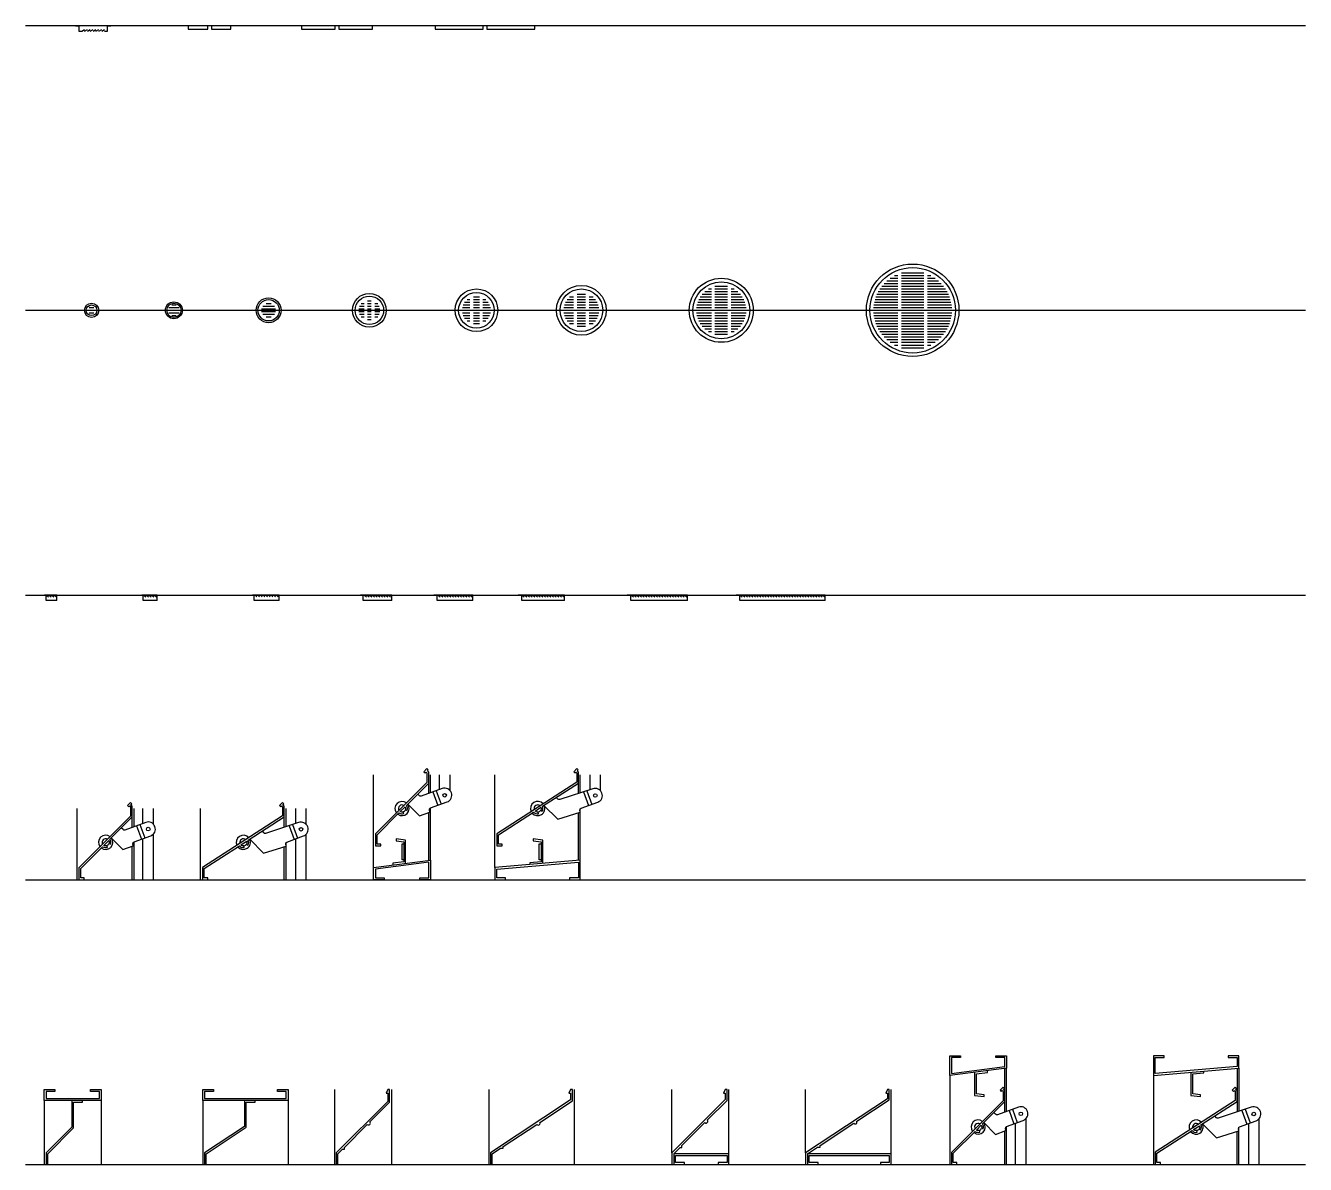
# Model space of a CAD drawing. Header units: inches. Extents: x 4.9 to 94.8, y 6.1 to 86.1.
import ezdxf

# ---------------------------------------------------------------- set-up
doc = ezdxf.new("R2010")
doc.units = ezdxf.units.IN
doc.header["$MEASUREMENT"] = 0
doc.linetypes.add('HIDDEN', pattern=[0.375, 0.25, -0.125])
doc.layers.add('MED', color=32, linetype='Continuous')
doc.layers.add('THIN', color=151, linetype='Continuous')

# ---------------------------------------------------------------- blocks, each defined once
blk = doc.blocks.new('AecDtl_A211GAH1')
at = {"layer": 'MED'}
blk.add_lwpolyline([(0.125, 4.625), (3.875, 4.625), (3.875, 5.125), (3.25, 5.125), (3.25, 5.25), (4, 5.25), (4, 4.5), (0, 4.5), (0, 5.25), (0.75, 5.25), (0.75, 5.125), (0.125, 5.125)], close=True, dxfattribs=at)
blk.add_lwpolyline([(1.938, 4.5), (1.938, 2.614), (0.125, 0.802), (0.125, 0), (0.25, 0), (0.25, 0.75), (2.062, 2.562), (2.062, 4.375), (2.688, 4.375), (2.688, 4.5)], dxfattribs=at)
at = {"layer": 'THIN'}
for p, q in [((0, 4.5), (0, 0)), ((4, 4.5), (4, 0))]:
    blk.add_line(p, q, dxfattribs=at)
blk = doc.blocks.new('AecDtl_A211GAH2')
at = {"layer": 'MED'}
blk.add_lwpolyline([(0.125, 4.625), (5.875, 4.625), (5.875, 5.125), (5.25, 5.125), (5.25, 5.25), (6, 5.25), (6, 4.5), (0, 4.5), (0, 5.25), (0.75, 5.25), (0.75, 5.125), (0.125, 5.125)], close=True, dxfattribs=at)
blk.add_lwpolyline([(2.938, 4.5), (2.938, 2.672), (0.125, 0.817), (0.125, 0), (0.25, 0), (0.25, 0.75), (3.063, 2.605), (3.063, 4.375), (3.688, 4.375), (3.688, 4.5)], dxfattribs=at)
at = {"layer": 'THIN'}
for p, q in [((0, 4.5), (0, 0)), ((6, 4.5), (6, 0))]:
    blk.add_line(p, q, dxfattribs=at)
blk = doc.blocks.new('AecDtl_A211GAR1')
at = {"layer": 'MED'}
blk.add_lwpolyline([(0.125, 0), (0.25, 0), (0.25, 0.75), (0.572, 1.072), (0.697, 1.072), (0.697, 1.197), (2.31, 2.81, 1), (2.487, 2.987), (3.875, 4.375), (3.875, 5.25), (3.75, 5.25), (3.625, 5), (3.75, 5), (3.75, 4.427), (0.125, 0.802)], format="xyb", close=True, dxfattribs=at)
at = {"layer": 'THIN'}
for p, q in [((0, 5.25), (0, 0)), ((4, 5.25), (4, 0))]:
    blk.add_line(p, q, dxfattribs=at)
blk = doc.blocks.new('AecDtl_A211GAR2')
at = {"layer": 'MED'}
blk.add_lwpolyline([(5.75, 5.25), (5.625, 5), (5.75, 5), (5.75, 4.527), (0.125, 0.817), (0.125, 0), (0.25, 0), (0.25, 0.75), (0.828, 1.131), (1.017, 1.131), (1.017, 1.256), (3.377, 2.812, 1), (3.585, 2.95), (5.875, 4.46), (5.875, 5.25)], format="xyb", close=True, dxfattribs=at)
at = {"layer": 'THIN'}
for p, q in [((0, 5.25), (0, 0)), ((6, 5.25), (6, 0))]:
    blk.add_line(p, q, dxfattribs=at)
blk = doc.blocks.new('AecDtl_A211GAS1')
at = {"layer": 'MED'}
blk.add_lwpolyline([(0.125, 0.75), (0.572, 1.197), (0.697, 1.197), (0.697, 1.322), (2.31, 2.935, 1), (2.487, 3.112), (3.875, 4.5), (3.875, 5.25), (3.75, 5.25), (3.625, 5), (3.75, 5), (3.75, 4.552), (0, 0.802), (0, 0), (0.125, 0)], format="xyb", dxfattribs=at)
blk.add_lwpolyline([(0.25, 0.625), (3.875, 0.625), (3.875, 0.125), (3.25, 0.125), (3.25, 0), (4, 0), (4, 0.75), (0.125, 0.75), (0.125, 0), (0.875, 0), (0.875, 0.125), (0.25, 0.125)], close=True, dxfattribs=at)
at = {"layer": 'THIN'}
for p, q in [((0, 0.802), (0, 5.25)), ((4, 0.75), (4, 5.25))]:
    blk.add_line(p, q, dxfattribs=at)
blk = doc.blocks.new('AecDtl_A211GAS2')
at = {"layer": 'MED'}
blk.add_lwpolyline([(0.125, 0.75), (0.828, 1.214), (1.017, 1.214), (1.017, 1.339), (3.377, 2.895, 1), (3.585, 3.032), (5.875, 4.543), (5.875, 5.25), (5.75, 5.25), (5.625, 5), (5.75, 5), (5.75, 4.61), (0, 0.817), (0, 0), (0.125, 0)], format="xyb", dxfattribs=at)
blk.add_lwpolyline([(0.25, 0.625), (5.875, 0.625), (5.875, 0.125), (5.25, 0.125), (5.25, 0), (6, 0), (6, 0.75), (0.125, 0.75), (0.125, 0), (0.875, 0), (0.875, 0.125), (0.25, 0.125)], close=True, dxfattribs=at)
at = {"layer": 'THIN'}
for p, q in [((0, 0.817), (0, 5.25)), ((6, 0.75), (6, 5.25))]:
    blk.add_line(p, q, dxfattribs=at)
blk = doc.blocks.new('AecDtl_A211GBH1')
at = {"layer": 'MED'}
blk.add_lwpolyline([(0, 6.249), (0, 7.625), (0.75, 7.625), (0.75, 7.5), (0.125, 7.5), (0.125, 6.391), (3.875, 6.875), (3.875, 7.5), (3.25, 7.5), (3.25, 7.625), (4, 7.625), (4, 6.765)], close=True, dxfattribs=at)
blk.add_lwpolyline([(1.75, 6.475), (1.75, 4.848), (2.419, 4.761), (2.419, 4.887), (1.875, 4.958), (1.875, 6.365), (2.653, 6.465), (2.653, 6.591)], dxfattribs=at)
blk.add_lwpolyline([(3.776, 5.276), (3.838, 5.338), (3.75, 5.427), (3.537, 5.213), (3.625, 5.125), (3.687, 5.187), (3.75, 5.125), (3.75, 4.463), (0.125, 0.838), (0.125, 0), (0.5, 0), (0.5, 0.125), (0.25, 0.125), (0.25, 0.787), (1.783, 2.319, 0.246577), (2.128, 2.273), (2.085, 2.39, -0.224088), (1.873, 2.41), (2.215, 2.752, -0.224088), (2.235, 2.539), (2.352, 2.497, 0.246577), (2.306, 2.842), (3.875, 4.412), (3.875, 5.177)], format="xyb", close=True, dxfattribs=at)
at = {"layer": 'THIN'}
for p, q in [((3.875, 3.68), (3.875, 6.749)), ((4, 3.726), (4, 6.765)), ((0, 6.249), (0, 0)), ((4.171, 3.788), (4.513, 2.848)), ((4.406, 3.874), (4.748, 2.934)), ((4.619, 0), (4.619, 2.887)), ((5.369, 0), (5.369, 3.225)), ((3.875, 0), (3.875, 2.35)), ((4, 0), (4, 2.662))]:
    blk.add_line(p, q, dxfattribs=at)
blk.add_lwpolyline([(1.693, 2.23, 0.881917), (2.395, 2.932), (3.216, 2.11), (3.942, 2.375), (3.919, 2.526, -0.357049), (4, 2.662), (5.165, 3.086, 1), (4.823, 4.026), (3.353, 3.49, -0.291473), (3.222, 3.52), (3.102, 3.639)], format="xyb", dxfattribs=at)
blk.add_circle((4.994, 3.556), 0.125, dxfattribs=at)
for radius, start, end in [(0.5, 52.18076, 217.81924), (0.25, 59.47751, 210.52249), (0.25, 290, 340)]:
    blk.add_arc((2, 2.625), radius, start, end, dxfattribs=at)
blk = doc.blocks.new('AecDtl_A211GBH2')
at = {"layer": 'MED'}
blk.add_line((6, 0), (6, 2.605), dxfattribs=at)
blk.add_lwpolyline([(0, 6.255), (6, 6.76), (6, 7.625), (5.25, 7.625), (5.25, 7.5), (5.875, 7.5), (5.875, 6.875), (0.125, 6.391), (0.125, 7.5), (0.75, 7.5), (0.75, 7.625), (0, 7.625)], close=True, dxfattribs=at)
blk.add_lwpolyline([(2.637, 6.477), (2.637, 4.85), (3.306, 4.764), (3.306, 4.89), (2.762, 4.96), (2.762, 6.362), (3.551, 6.429), (3.551, 6.554)], dxfattribs=at)
blk.add_lwpolyline([(5.625, 5.125), (5.687, 5.187), (5.75, 5.125), (5.75, 4.48), (0.125, 0.855), (0.125, 0), (0.5, 0), (0.5, 0.125), (0.25, 0.125), (0.25, 0.787), (2.718, 2.377, 0.259614), (3.062, 2.255), (3.041, 2.378, -0.239567), (2.825, 2.446), (3.235, 2.71, -0.223539), (3.216, 2.498), (3.323, 2.435, 0.24344), (3.342, 2.779), (5.875, 4.412), (5.875, 5.177), (5.776, 5.276), (5.838, 5.338), (5.75, 5.427), (5.537, 5.213)], format="xyb", close=True, dxfattribs=at)
at = {"layer": 'THIN'}
for p, q in [((5.875, 6.75), (5.875, 3.682)), ((6, 6.76), (6, 3.723)), ((0, 6.255), (0, 0)), ((6.218, 3.794), (6.568, 2.832)), ((6.456, 3.871), (6.803, 2.918)), ((6.675, 2.871), (6.675, 0)), ((7.425, 0), (7.425, 3.209)), ((5.875, 0), (5.875, 2.321))]:
    blk.add_line(p, q, dxfattribs=at)
blk.add_lwpolyline([(3.448, 2.847), (4.422, 1.873), (5.997, 2.358), (5.975, 2.509, -0.357049), (6.056, 2.646), (7.221, 3.07, 1), (6.879, 4.009), (4.559, 3.253, -0.291473), (4.428, 3.282), (4.308, 3.402)], format="xyb", dxfattribs=at)
blk.add_circle((7.05, 3.539), 0.125, dxfattribs=at)
for radius, start, end in [(0.5, 40.77594, 204.82312), (0.5, 219.18602, 26.41304), (0.25, 48.91241, 196.68665), (0.25, 279.54264, 329.54264)]:
    blk.add_arc((3, 2.625), radius, start, end, dxfattribs=at)
blk = doc.blocks.new('AecDtl_A211GBR1')
at = {"layer": 'MED'}
blk.add_line((3.875, 3.68), (3.875, 5), dxfattribs=at)
blk.add_lwpolyline([(3.776, 5.276), (3.838, 5.338), (3.75, 5.427), (3.537, 5.213), (3.625, 5.125), (3.688, 5.187), (3.75, 5.125), (3.75, 4.463), (0.125, 0.838), (0.125, 0), (0.5, 0), (0.5, 0.125), (0.25, 0.125), (0.25, 0.787), (1.783, 2.319, 0.246577), (2.128, 2.273), (2.086, 2.39, -0.224088), (1.873, 2.41), (2.215, 2.752, -0.224088), (2.235, 2.539), (2.352, 2.497, 0.246577), (2.306, 2.842), (3.875, 4.412), (3.875, 5.177)], format="xyb", close=True, dxfattribs=at)
at = {"layer": 'THIN'}
for p, q in [((0, 0), (0, 5)), ((4, 3.726), (4, 5)), ((4.619, 3.951), (4.619, 5)), ((5.369, 3.886), (5.369, 5)), ((4.171, 3.788), (4.513, 2.848)), ((4.406, 3.874), (4.748, 2.934)), ((4.619, 0), (4.619, 2.887)), ((5.369, 0), (5.369, 3.225)), ((3.875, 0), (3.875, 2.35)), ((4, 0), (4, 2.662))]:
    blk.add_line(p, q, dxfattribs=at)
blk.add_lwpolyline([(1.693, 2.23, 0.881917), (2.395, 2.932), (3.216, 2.11), (3.942, 2.375), (3.919, 2.526, -0.357049), (4, 2.662), (5.165, 3.086, 1), (4.823, 4.026), (3.353, 3.49, -0.291473), (3.222, 3.52), (3.102, 3.639)], format="xyb", dxfattribs=at)
blk.add_circle((4.994, 3.556), 0.125, dxfattribs=at)
for radius, start, end in [(0.5, 52.18076, 217.81924), (0.25, 59.47751, 210.52249), (0.25, 290, 340)]:
    blk.add_arc((2, 2.625), radius, start, end, dxfattribs=at)
blk = doc.blocks.new('AecDtl_A211GBR2')
at = {"layer": 'MED'}
blk.add_lwpolyline([(5.625, 5.125), (5.688, 5.187), (5.75, 5.125), (5.75, 4.48), (0.125, 0.855), (0.125, 0), (0.5, 0), (0.5, 0.125), (0.25, 0.125), (0.25, 0.787), (2.718, 2.377, 0.259614), (3.062, 2.255), (3.041, 2.378, -0.239567), (2.825, 2.446), (3.235, 2.71, -0.223539), (3.216, 2.498), (3.323, 2.435, 0.24344), (3.342, 2.779), (5.875, 4.412), (5.875, 5.177), (5.776, 5.276), (5.838, 5.338), (5.75, 5.427), (5.537, 5.213)], format="xyb", close=True, dxfattribs=at)
at = {"layer": 'THIN'}
for p, q in [((0, 0), (0, 5)), ((5.875, 3.682), (5.875, 5)), ((6, 3.723), (6, 5)), ((6.675, 5), (6.675, 3.943)), ((7.425, 3.87), (7.425, 5)), ((6.218, 3.794), (6.568, 2.832)), ((6.456, 3.871), (6.803, 2.918)), ((6.675, 2.871), (6.675, 0)), ((7.425, 0), (7.425, 3.209)), ((5.875, 0), (5.875, 2.321)), ((6, 0), (6, 2.605))]:
    blk.add_line(p, q, dxfattribs=at)
blk.add_lwpolyline([(3.448, 2.847), (4.422, 1.873), (5.997, 2.358), (5.975, 2.509, -0.357049), (6.056, 2.646), (7.221, 3.07, 1), (6.879, 4.009), (4.559, 3.253, -0.291473), (4.428, 3.282), (4.308, 3.402)], format="xyb", dxfattribs=at)
blk.add_circle((7.05, 3.539), 0.125, dxfattribs=at)
for radius, start, end in [(0.5, 40.77594, 204.82312), (0.5, 219.18602, 26.41304), (0.25, 48.91241, 196.68665), (0.25, 279.54264, 329.54264)]:
    blk.add_arc((3, 2.625), radius, start, end, dxfattribs=at)
blk = doc.blocks.new('AecDtl_A211GBS1')
at = {"layer": 'MED'}
blk.add_lwpolyline([(3.776, 7.651), (3.838, 7.713), (3.75, 7.802), (3.537, 7.588), (3.625, 7.5), (3.688, 7.562), (3.75, 7.5), (3.75, 6.838), (0.125, 3.213), (0.125, 2.375), (0.5, 2.375), (0.5, 2.5), (0.25, 2.5), (0.25, 3.162), (1.783, 4.694, 0.246577), (2.128, 4.648), (2.086, 4.765, -0.224088), (1.873, 4.785), (2.215, 5.127, -0.224088), (2.235, 4.914), (2.352, 4.872, 0.246577), (2.306, 5.217), (3.875, 6.787), (3.875, 7.552)], format="xyb", close=True, dxfattribs=at)
blk.add_lwpolyline([(2.25, 1.15), (2.25, 2.777), (1.581, 2.864), (1.581, 2.738), (2.125, 2.667), (2.125, 1.26), (1.347, 1.16), (1.347, 1.034)], dxfattribs=at)
blk.add_lwpolyline([(4, 1.376), (4, 0), (3.25, 0), (3.25, 0.125), (3.875, 0.125), (3.875, 1.234), (0.125, 0.75), (0.125, 0.125), (0.75, 0.125), (0.75, 0), (0, 0), (0, 0.86)], close=True, dxfattribs=at)
at = {"layer": 'THIN'}
for p, q in [((0, 0.86), (0, 7.375)), ((3.875, 6.055), (3.875, 7.375)), ((4, 6.101), (4, 7.375)), ((4.619, 6.326), (4.619, 7.375)), ((5.369, 6.261), (5.369, 7.375)), ((4.171, 6.163), (4.513, 5.223)), ((4.406, 6.249), (4.748, 5.309)), ((3.875, 1.36), (3.875, 4.725)), ((4, 1.376), (4, 5.037))]:
    blk.add_line(p, q, dxfattribs=at)
blk.add_lwpolyline([(1.693, 4.605, 0.881917), (2.395, 5.307), (3.216, 4.485), (3.942, 4.75), (3.919, 4.901, -0.357049), (4, 5.037), (5.165, 5.461, 1), (4.823, 6.401), (3.353, 5.865, -0.291473), (3.222, 5.895), (3.102, 6.014)], format="xyb", dxfattribs=at)
blk.add_lwpolyline([(2.125, 1.402), (2, 1.402), (2, 2.526), (2.125, 2.526)], dxfattribs=at)
blk.add_circle((4.994, 5.931), 0.125, dxfattribs=at)
for radius, start, end in [(0.5, 52.18076, 217.81924), (0.25, 59.47751, 210.52249), (0.25, 290, 340)]:
    blk.add_arc((2, 5), radius, start, end, dxfattribs=at)
blk = doc.blocks.new('AecDtl_A211GBS2')
at = {"layer": 'MED'}
blk.add_lwpolyline([(5.625, 7.5), (5.688, 7.562), (5.75, 7.5), (5.75, 6.855), (0.125, 3.23), (0.125, 2.375), (0.5, 2.375), (0.5, 2.5), (0.25, 2.5), (0.25, 3.162), (2.718, 4.752, 0.259614), (3.062, 4.63), (3.041, 4.753, -0.239567), (2.825, 4.821), (3.235, 5.085, -0.223539), (3.216, 4.873), (3.323, 4.81, 0.24344), (3.342, 5.154), (5.875, 6.787), (5.875, 7.552), (5.776, 7.651), (5.838, 7.713), (5.75, 7.802), (5.537, 7.588)], format="xyb", close=True, dxfattribs=at)
blk.add_lwpolyline([(3.363, 1.148), (3.363, 2.775), (2.694, 2.861), (2.694, 2.735), (3.238, 2.665), (3.238, 1.263), (2.449, 1.196), (2.449, 1.071)], dxfattribs=at)
blk.add_lwpolyline([(6, 1.37), (0, 0.865), (0, 0), (0.75, 0), (0.75, 0.125), (0.125, 0.125), (0.125, 0.75), (5.875, 1.234), (5.875, 0.125), (5.25, 0.125), (5.25, 0), (6, 0)], close=True, dxfattribs=at)
at = {"layer": 'THIN'}
for p, q in [((0, 0.865), (0, 7.375)), ((5.875, 6.057), (5.875, 7.375)), ((6, 6.098), (6, 7.375)), ((6.675, 7.375), (6.675, 6.31)), ((7.425, 6.245), (7.425, 7.375)), ((6.218, 6.169), (6.568, 5.207)), ((6.456, 6.246), (6.803, 5.293)), ((5.875, 1.37), (5.875, 4.696)), ((6, 1.37), (6, 4.98))]:
    blk.add_line(p, q, dxfattribs=at)
blk.add_lwpolyline([(3.448, 5.222), (4.422, 4.248), (5.997, 4.733), (5.975, 4.884, -0.357049), (6.056, 5.021), (7.221, 5.445, 1), (6.879, 6.384), (4.559, 5.628, -0.291473), (4.428, 5.657), (4.308, 5.777)], format="xyb", dxfattribs=at)
blk.add_lwpolyline([(3.238, 1.4), (3.113, 1.4), (3.113, 2.523), (3.238, 2.523)], dxfattribs=at)
blk.add_circle((7.05, 5.914), 0.125, dxfattribs=at)
for radius, start, end in [(0.5, 40.77594, 204.82312), (0.5, 219.18602, 26.41304), (0.25, 48.91241, 196.68665), (0.25, 279.54264, 329.54264)]:
    blk.add_arc((3, 5), radius, start, end, dxfattribs=at)
blk = doc.blocks.new('AecDtl_A230GAC3')
at = {"layer": 'THIN'}
for p, q in [((1.75, 0), (0, 0)), ((1.75, -0.375), (0, -0.375)), ((0.062, 0), (0.195, -0.133)), ((0.25, 0), (0.383, -0.133)), ((0.438, 0), (0.57, -0.133)), ((0.625, 0), (0.758, -0.133)), ((0.812, 0), (0.945, -0.133)), ((1, 0), (1.133, -0.133)), ((1.188, 0), (1.32, -0.133)), ((1.375, 0), (1.508, -0.133)), ((1.562, 0), (1.695, -0.133))]:
    blk.add_line(p, q, dxfattribs=at)
for points in [[(0, -0.375), (0, 0), (-0.125, 0)], [(1.75, -0.375), (1.75, 0), (1.875, 0)]]:
    blk.add_lwpolyline(points, dxfattribs=at)
blk = doc.blocks.new('AecDtl_A230GAC1')
at = {"layer": 'THIN'}
for p, q in [((0.75, 0), (0, 0)), ((0.024, 0), (0.156, -0.133)), ((0.211, 0), (0.344, -0.133)), ((0.399, 0), (0.531, -0.133)), ((0.586, 0), (0.719, -0.133)), ((0.75, -0.375), (0, -0.375))]:
    blk.add_line(p, q, dxfattribs=at)
for points in [[(0, -0.375), (0, 0), (-0.125, 0)], [(0.75, -0.375), (0.75, 0), (0.875, 0)]]:
    blk.add_lwpolyline(points, dxfattribs=at)
blk = doc.blocks.new('AecDtl_A230GAC2')
at = {"layer": 'THIN'}
for p, q in [((1, 0), (0, 0)), ((0.058, 0), (0.19, -0.133)), ((0.245, 0), (0.378, -0.133)), ((0.433, 0), (0.565, -0.133)), ((0.62, 0), (0.753, -0.133)), ((0.808, 0), (0.94, -0.133)), ((1, -0.375), (0, -0.375))]:
    blk.add_line(p, q, dxfattribs=at)
for points in [[(0, -0.375), (0, 0), (-0.094, 0)], [(1, -0.375), (1, 0), (1.094, 0)]]:
    blk.add_lwpolyline(points, dxfattribs=at)
blk = doc.blocks.new('AecDtl_A230GAC4')
at = {"layer": 'THIN'}
for p, q in [((2, 0), (0, 0)), ((0.094, 0), (0.226, -0.133)), ((0.281, 0), (0.414, -0.133)), ((0.469, 0), (0.601, -0.133)), ((0.656, 0), (0.789, -0.133)), ((0.844, 0), (0.976, -0.133)), ((1.031, 0), (1.164, -0.133)), ((1.219, 0), (1.351, -0.133)), ((1.406, 0), (1.539, -0.133)), ((1.594, 0), (1.726, -0.133)), ((1.781, 0), (1.914, -0.133)), ((2, -0.375), (0, -0.375))]:
    blk.add_line(p, q, dxfattribs=at)
for points in [[(0, -0.375), (0, 0), (-0.188, 0)], [(2, -0.375), (2, 0), (2.188, 0)]]:
    blk.add_lwpolyline(points, dxfattribs=at)
blk = doc.blocks.new('AecDtl_A230GAC5')
at = {"layer": 'THIN'}
for p, q in [((2.5, 0), (0, 0)), ((2.5, -0.375), (0, -0.375)), ((0.062, 0), (0.195, -0.133)), ((0.25, 0), (0.383, -0.133)), ((0.438, 0), (0.57, -0.133)), ((0.625, 0), (0.758, -0.133)), ((0.812, 0), (0.945, -0.133)), ((1, 0), (1.133, -0.133)), ((1.188, 0), (1.32, -0.133)), ((1.375, 0), (1.508, -0.133)), ((1.562, 0), (1.695, -0.133)), ((1.75, 0), (1.883, -0.133)), ((1.938, 0), (2.07, -0.133)), ((2.125, 0), (2.258, -0.133)), ((2.312, 0), (2.445, -0.133))]:
    blk.add_line(p, q, dxfattribs=at)
for points in [[(0, -0.375), (0, 0), (-0.25, 0)], [(2.5, -0.375), (2.5, 0), (2.75, 0)]]:
    blk.add_lwpolyline(points, dxfattribs=at)
blk = doc.blocks.new('AecDtl_A230GAC6')
at = {"layer": 'THIN'}
for p, q in [((3, 0), (0, 0)), ((3, -0.375), (0, -0.375)), ((0.031, 0), (0.164, -0.133)), ((0.219, 0), (0.351, -0.133)), ((0.406, 0), (0.539, -0.133)), ((0.594, 0), (0.726, -0.133)), ((0.781, 0), (0.914, -0.133)), ((0.969, 0), (1.101, -0.133)), ((1.156, 0), (1.289, -0.133)), ((1.344, 0), (1.476, -0.133)), ((1.531, 0), (1.664, -0.133)), ((1.719, 0), (1.851, -0.133)), ((1.906, 0), (2.039, -0.133)), ((2.094, 0), (2.226, -0.133)), ((2.281, 0), (2.414, -0.133)), ((2.469, 0), (2.601, -0.133)), ((2.656, 0), (2.789, -0.133)), ((2.844, 0), (2.976, -0.133))]:
    blk.add_line(p, q, dxfattribs=at)
for points in [[(0, -0.375), (0, 0), (-0.25, 0)], [(3, -0.375), (3, 0), (3.25, 0)]]:
    blk.add_lwpolyline(points, dxfattribs=at)
blk = doc.blocks.new('AecDtl_A230GAC7')
at = {"layer": 'THIN'}
for p, q in [((4, 0), (0, 0)), ((4, -0.375), (0, -0.375)), ((0.062, 0), (0.195, -0.133)), ((0.25, 0), (0.383, -0.133)), ((0.438, 0), (0.57, -0.133)), ((0.625, 0), (0.758, -0.133)), ((0.812, 0), (0.945, -0.133)), ((1, 0), (1.133, -0.133)), ((1.188, 0), (1.32, -0.133)), ((1.375, 0), (1.508, -0.133)), ((1.562, 0), (1.695, -0.133)), ((1.75, 0), (1.883, -0.133)), ((1.938, 0), (2.07, -0.133)), ((2.125, 0), (2.258, -0.133)), ((2.312, 0), (2.445, -0.133)), ((2.5, 0), (2.633, -0.133)), ((2.688, 0), (2.82, -0.133)), ((2.875, 0), (3.008, -0.133)), ((3.062, 0), (3.195, -0.133)), ((3.25, 0), (3.383, -0.133)), ((3.438, 0), (3.57, -0.133)), ((3.625, 0), (3.758, -0.133)), ((3.812, 0), (3.945, -0.133))]:
    blk.add_line(p, q, dxfattribs=at)
for points in [[(0, -0.375), (0, 0), (-0.25, 0)], [(4, -0.375), (4, 0), (4.25, 0)]]:
    blk.add_lwpolyline(points, dxfattribs=at)
blk = doc.blocks.new('AecDtl_A230GAC8')
at = {"layer": 'THIN'}
for p, q in [((6, 0), (0, 0)), ((6, -0.375), (0, -0.375)), ((0.031, 0), (0.164, -0.133)), ((0.219, 0), (0.351, -0.133)), ((0.406, 0), (0.539, -0.133)), ((0.594, 0), (0.726, -0.133)), ((0.781, 0), (0.914, -0.133)), ((0.969, 0), (1.101, -0.133)), ((1.156, 0), (1.289, -0.133)), ((1.344, 0), (1.476, -0.133)), ((1.531, 0), (1.664, -0.133)), ((1.719, 0), (1.851, -0.133)), ((1.906, 0), (2.039, -0.133)), ((2.094, 0), (2.226, -0.133)), ((2.281, 0), (2.414, -0.133)), ((2.469, 0), (2.601, -0.133)), ((2.656, 0), (2.789, -0.133)), ((2.844, 0), (2.976, -0.133)), ((3.031, 0), (3.164, -0.133)), ((3.219, 0), (3.351, -0.133)), ((3.406, 0), (3.539, -0.133)), ((3.594, 0), (3.726, -0.133)), ((3.781, 0), (3.914, -0.133)), ((3.969, 0), (4.101, -0.133)), ((4.156, 0), (4.289, -0.133)), ((4.344, 0), (4.476, -0.133)), ((4.531, 0), (4.664, -0.133)), ((4.719, 0), (4.851, -0.133)), ((4.906, 0), (5.039, -0.133)), ((5.094, 0), (5.226, -0.133)), ((5.281, 0), (5.414, -0.133)), ((5.469, 0), (5.601, -0.133)), ((5.656, 0), (5.789, -0.133)), ((5.844, 0), (5.976, -0.133))]:
    blk.add_line(p, q, dxfattribs=at)
for points in [[(0, -0.375), (0, 0), (-0.25, 0)], [(6, -0.375), (6, 0), (6.25, 0)]]:
    blk.add_lwpolyline(points, dxfattribs=at)
blk = doc.blocks.new('AecDtl_A230GAE1')
at = {"layer": 'THIN'}
for p, q in [((-0.25, 0), (0.25, 0)), ((-0.165, 0.188), (0.165, 0.188)), ((-0.165, -0.188), (0.165, -0.188))]:
    blk.add_line(p, q, dxfattribs=at)
for radius in [0.5, 0.375]:
    blk.add_circle((0, 0), radius, dxfattribs=at)
blk = doc.blocks.new('AecDtl_A230GAE2')
at = {"layer": 'THIN'}
for p, q in [((-0.406, 0), (0.406, 0)), ((-0.36, 0.188), (0.36, 0.188)), ((-0.156, 0.375), (0.156, 0.375)), ((-0.36, -0.188), (0.36, -0.188)), ((-0.156, -0.375), (0.156, -0.375))]:
    blk.add_line(p, q, dxfattribs=at)
for radius in [0.594, 0.5]:
    blk.add_circle((0, 0), radius, dxfattribs=at)
blk = doc.blocks.new('AecDtl_A230GAE3')
at = {"layer": 'THIN'}
for p, q in [((-0.491, 0.094), (0.491, 0.094)), ((-0.413, 0.281), (0.413, 0.281)), ((-0.174, 0.469), (0.174, 0.469)), ((-0.491, -0.094), (0.491, -0.094)), ((-0.413, -0.281), (0.413, -0.281)), ((-0.174, -0.469), (0.174, -0.469))]:
    blk.add_line(p, q, dxfattribs=at)
for radius in [0.875, 0.75]:
    blk.add_circle((0, 0), radius, dxfattribs=at)
blk = doc.blocks.new('AecDtl_A230GAE4')
at = {"layer": 'THIN'}
for p, q in [((-0.744, 0.094), (-0.375, 0.094)), ((-0.695, 0.281), (-0.375, 0.281)), ((-0.585, 0.469), (-0.375, 0.469)), ((-0.125, 0.656), (0.125, 0.656)), ((-0.125, 0.469), (0.125, 0.469)), ((-0.125, 0.281), (0.125, 0.281)), ((-0.125, 0.094), (0.125, 0.094)), ((0.375, 0.469), (0.585, 0.469)), ((0.375, 0.281), (0.695, 0.281)), ((0.375, 0.094), (0.744, 0.094)), ((-0.744, -0.094), (-0.375, -0.094)), ((-0.695, -0.281), (-0.375, -0.281)), ((-0.585, -0.469), (-0.375, -0.469)), ((-0.125, -0.094), (0.125, -0.094)), ((-0.125, -0.281), (0.125, -0.281)), ((-0.125, -0.469), (0.125, -0.469)), ((-0.125, -0.656), (0.125, -0.656)), ((0.375, -0.094), (0.744, -0.094)), ((0.375, -0.281), (0.695, -0.281)), ((0.375, -0.469), (0.585, -0.469))]:
    blk.add_line(p, q, dxfattribs=at)
for radius in [1.188, 1]:
    blk.add_circle((0, 0), radius, dxfattribs=at)
blk = doc.blocks.new('AecDtl_A230GAE5')
at = {"layer": 'THIN'}
for p, q in [((-0.208, 0.938), (0.208, 0.938)), ((-1, 0), (-0.458, 0)), ((-0.982, 0.188), (-0.458, 0.188)), ((-0.927, 0.375), (-0.458, 0.375)), ((-0.827, 0.562), (-0.458, 0.562)), ((-0.661, 0.75), (-0.458, 0.75)), ((-0.208, 0.75), (0.208, 0.75)), ((-0.208, 0.562), (0.208, 0.562)), ((-0.208, 0.375), (0.208, 0.375)), ((-0.208, 0.188), (0.208, 0.188)), ((-0.208, 0), (0.208, 0)), ((0.458, 0.75), (0.661, 0.75)), ((0.458, 0.562), (0.827, 0.562)), ((0.458, 0.375), (0.927, 0.375)), ((0.458, 0.188), (0.982, 0.188)), ((0.458, 0), (1, 0)), ((-0.982, -0.188), (-0.458, -0.188)), ((-0.927, -0.375), (-0.458, -0.375)), ((-0.827, -0.562), (-0.458, -0.562)), ((-0.661, -0.75), (-0.458, -0.75)), ((-0.208, -0.188), (0.208, -0.188)), ((-0.208, -0.375), (0.208, -0.375)), ((-0.208, -0.562), (0.208, -0.562)), ((-0.208, -0.75), (0.208, -0.75)), ((0.458, -0.188), (0.982, -0.188)), ((0.458, -0.375), (0.927, -0.375)), ((0.458, -0.562), (0.827, -0.562)), ((0.458, -0.75), (0.661, -0.75)), ((-0.208, -0.938), (0.208, -0.938))]:
    blk.add_line(p, q, dxfattribs=at)
for radius in [1.5, 1.25]:
    blk.add_circle((0, 0), radius, dxfattribs=at)
blk = doc.blocks.new('AecDtl_A230GAE6')
at = {"layer": 'THIN'}
for p, q in [((-0.827, 0.938), (-0.542, 0.938)), ((-0.292, 1.125), (0.292, 1.125)), ((-0.292, 0.938), (0.292, 0.938)), ((0.542, 0.938), (0.827, 0.938)), ((-1.25, 0), (-0.542, 0)), ((-1.236, 0.188), (-0.542, 0.188)), ((-1.192, 0.375), (-0.542, 0.375)), ((-1.116, 0.562), (-0.542, 0.562)), ((-1, 0.75), (-0.542, 0.75)), ((-0.292, 0.75), (0.292, 0.75)), ((-0.292, 0.562), (0.292, 0.562)), ((-0.292, 0.375), (0.292, 0.375)), ((-0.292, 0.188), (0.292, 0.188)), ((-0.292, 0), (0.292, 0)), ((0.542, 0.75), (1, 0.75)), ((0.542, 0.562), (1.116, 0.562)), ((0.542, 0.375), (1.192, 0.375)), ((0.542, 0.188), (1.236, 0.188)), ((0.542, 0), (1.25, 0)), ((-1.236, -0.188), (-0.542, -0.188)), ((-1.192, -0.375), (-0.542, -0.375)), ((-1.116, -0.562), (-0.542, -0.562)), ((-1, -0.75), (-0.542, -0.75)), ((-0.292, -0.188), (0.292, -0.188)), ((-0.292, -0.375), (0.292, -0.375)), ((-0.292, -0.562), (0.292, -0.562)), ((-0.292, -0.75), (0.292, -0.75)), ((0.542, -0.188), (1.236, -0.188)), ((0.542, -0.375), (1.192, -0.375)), ((0.542, -0.562), (1.116, -0.562)), ((0.542, -0.75), (1, -0.75)), ((-0.827, -0.938), (-0.542, -0.938)), ((-0.292, -0.938), (0.292, -0.938)), ((-0.292, -1.125), (0.292, -1.125)), ((0.542, -0.938), (0.827, -0.938))]:
    blk.add_line(p, q, dxfattribs=at)
for radius in [1.75, 1.5]:
    blk.add_circle((0, 0), radius, dxfattribs=at)
blk = doc.blocks.new('AecDtl_A230GAE7')
at = {"layer": 'THIN'}
for p, q in [((-1.478, 0.938), (-0.692, 0.938)), ((-1.34, 1.125), (-0.692, 1.125)), ((-1.158, 1.312), (-0.692, 1.312)), ((-0.901, 1.5), (-0.692, 1.5)), ((-0.442, 1.688), (0.442, 1.688)), ((-0.442, 1.5), (0.442, 1.5)), ((-0.442, 1.312), (0.442, 1.312)), ((-0.442, 1.125), (0.442, 1.125)), ((-0.442, 0.938), (0.442, 0.938)), ((0.692, 1.5), (0.901, 1.5)), ((0.692, 1.312), (1.158, 1.312)), ((0.692, 1.125), (1.34, 1.125)), ((0.692, 0.938), (1.478, 0.938)), ((-1.75, 0), (-0.692, 0)), ((-1.74, 0.188), (-0.692, 0.188)), ((-1.709, 0.375), (-0.692, 0.375)), ((-1.657, 0.562), (-0.692, 0.562)), ((-1.581, 0.75), (-0.692, 0.75)), ((-0.442, 0.75), (0.442, 0.75)), ((-0.442, 0.562), (0.442, 0.562)), ((-0.442, 0.375), (0.442, 0.375)), ((-0.442, 0.188), (0.442, 0.188)), ((-0.442, 0), (0.442, 0)), ((0.692, 0.75), (1.581, 0.75)), ((0.692, 0.562), (1.657, 0.562)), ((0.692, 0.375), (1.709, 0.375)), ((0.692, 0.188), (1.74, 0.188)), ((0.692, 0), (1.75, 0)), ((-1.74, -0.188), (-0.692, -0.188)), ((-1.709, -0.375), (-0.692, -0.375)), ((-1.657, -0.562), (-0.692, -0.562)), ((-1.581, -0.75), (-0.692, -0.75)), ((-0.442, -0.188), (0.442, -0.188)), ((-0.442, -0.375), (0.442, -0.375)), ((-0.442, -0.562), (0.442, -0.562)), ((-0.442, -0.75), (0.442, -0.75)), ((0.692, -0.188), (1.74, -0.188)), ((0.692, -0.375), (1.709, -0.375)), ((0.692, -0.562), (1.657, -0.562)), ((0.692, -0.75), (1.581, -0.75)), ((-1.478, -0.938), (-0.692, -0.938)), ((-1.34, -1.125), (-0.692, -1.125)), ((-1.158, -1.312), (-0.692, -1.312)), ((-0.901, -1.5), (-0.692, -1.5)), ((-0.442, -0.938), (0.442, -0.938)), ((-0.442, -1.125), (0.442, -1.125)), ((-0.442, -1.312), (0.442, -1.312)), ((-0.442, -1.5), (0.442, -1.5)), ((-0.442, -1.688), (0.442, -1.688)), ((0.692, -0.938), (1.478, -0.938)), ((0.692, -1.125), (1.34, -1.125)), ((0.692, -1.312), (1.158, -1.312)), ((0.692, -1.5), (0.901, -1.5))]:
    blk.add_line(p, q, dxfattribs=at)
for radius in [2.25, 2]:
    blk.add_circle((0, 0), radius, dxfattribs=at)
blk = doc.blocks.new('AecDtl_A230GAE8')
at = {"layer": 'THIN'}
for p, q in [((-2.012, 1.875), (-1.042, 1.875)), ((-1.819, 2.062), (-1.042, 2.062)), ((-1.581, 2.25), (-1.042, 2.25)), ((-1.273, 2.438), (-1.042, 2.438)), ((-0.792, 2.625), (0.792, 2.625)), ((-0.792, 2.438), (0.792, 2.438)), ((-0.792, 2.25), (0.792, 2.25)), ((-0.792, 2.062), (0.792, 2.062)), ((-0.792, 1.875), (0.792, 1.875)), ((1.042, 2.438), (1.273, 2.438)), ((1.042, 2.25), (1.581, 2.25)), ((1.042, 2.062), (1.819, 2.062)), ((1.042, 1.875), (2.012, 1.875)), ((-2.585, 0.938), (-1.042, 0.938)), ((-2.509, 1.125), (-1.042, 1.125)), ((-2.417, 1.312), (-1.042, 1.312)), ((-2.305, 1.5), (-1.042, 1.5)), ((-2.171, 1.688), (-1.042, 1.688)), ((-0.792, 1.688), (0.792, 1.688)), ((-0.792, 1.5), (0.792, 1.5)), ((-0.792, 1.312), (0.792, 1.312)), ((-0.792, 1.125), (0.792, 1.125)), ((-0.792, 0.938), (0.792, 0.938)), ((1.042, 1.688), (2.171, 1.688)), ((1.042, 1.5), (2.305, 1.5)), ((1.042, 1.312), (2.417, 1.312)), ((1.042, 1.125), (2.509, 1.125)), ((1.042, 0.938), (2.585, 0.938)), ((-2.75, 0), (-1.042, 0)), ((-2.744, 0.188), (-1.042, 0.188)), ((-2.724, 0.375), (-1.042, 0.375)), ((-2.692, 0.562), (-1.042, 0.562)), ((-2.646, 0.75), (-1.042, 0.75)), ((-0.792, 0.75), (0.792, 0.75)), ((-0.792, 0.562), (0.792, 0.562)), ((-0.792, 0.375), (0.792, 0.375)), ((-0.792, 0.188), (0.792, 0.188)), ((-0.792, 0), (0.792, 0)), ((1.042, 0.75), (2.646, 0.75)), ((1.042, 0.562), (2.692, 0.562)), ((1.042, 0.375), (2.724, 0.375)), ((1.042, 0.188), (2.744, 0.188)), ((1.042, 0), (2.75, 0)), ((-2.744, -0.188), (-1.042, -0.188)), ((-2.724, -0.375), (-1.042, -0.375)), ((-2.692, -0.562), (-1.042, -0.562)), ((-2.646, -0.75), (-1.042, -0.75)), ((-0.792, -0.188), (0.792, -0.188)), ((-0.792, -0.375), (0.792, -0.375)), ((-0.792, -0.562), (0.792, -0.562)), ((-0.792, -0.75), (0.792, -0.75)), ((1.042, -0.188), (2.744, -0.188)), ((1.042, -0.375), (2.724, -0.375)), ((1.042, -0.562), (2.692, -0.562)), ((1.042, -0.75), (2.646, -0.75)), ((-2.585, -0.938), (-1.042, -0.938)), ((-2.509, -1.125), (-1.042, -1.125)), ((-2.417, -1.312), (-1.042, -1.312)), ((-2.305, -1.5), (-1.042, -1.5)), ((-2.171, -1.688), (-1.042, -1.688)), ((-0.792, -0.938), (0.792, -0.938)), ((-0.792, -1.125), (0.792, -1.125)), ((-0.792, -1.312), (0.792, -1.312)), ((-0.792, -1.5), (0.792, -1.5)), ((-0.792, -1.688), (0.792, -1.688)), ((1.042, -0.938), (2.585, -0.938)), ((1.042, -1.125), (2.509, -1.125)), ((1.042, -1.312), (2.417, -1.312)), ((1.042, -1.5), (2.305, -1.5)), ((1.042, -1.688), (2.171, -1.688)), ((-2.012, -1.875), (-1.042, -1.875)), ((-1.819, -2.062), (-1.042, -2.062)), ((-1.581, -2.25), (-1.042, -2.25)), ((-1.273, -2.438), (-1.042, -2.438)), ((-0.792, -1.875), (0.792, -1.875)), ((-0.792, -2.062), (0.792, -2.062)), ((-0.792, -2.25), (0.792, -2.25)), ((-0.792, -2.438), (0.792, -2.438)), ((-0.792, -2.625), (0.792, -2.625)), ((1.042, -1.875), (2.012, -1.875)), ((1.042, -2.062), (1.819, -2.062)), ((1.042, -2.25), (1.581, -2.25)), ((1.042, -2.438), (1.273, -2.438))]:
    blk.add_line(p, q, dxfattribs=at)
for radius in [3.25, 3]:
    blk.add_circle((0, 0), radius, dxfattribs=at)
blk = doc.blocks.new('AecDtl_A230GBC1')
at = {"layer": 'MED'}
for points in [[(-0.273, -0.023), (-0.023, -0.023), (-0.023, -0.398), (0.177, -0.398), (0.377, -0.283)], [(1.577, -0.398), (1.777, -0.283)], [(1.777, -0.398), (1.977, -0.398), (1.977, -0.023), (2.227, -0.023)]]:
    blk.add_lwpolyline(points, dxfattribs=at)
at = {"layer": 'THIN'}
for points in [[(0.377, -0.398), (0.577, -0.283)], [(0.577, -0.398), (0.777, -0.283)], [(0.777, -0.398), (0.977, -0.283)], [(0.977, -0.398), (1.177, -0.283)], [(1.177, -0.398), (1.377, -0.283)], [(1.377, -0.398), (1.577, -0.283)]]:
    blk.add_lwpolyline(points, dxfattribs=at)
blk = doc.blocks.new('AecDtl_A230GCC1')
at = {"layer": 'MED'}
for points in [[(-0.5, 0), (0, 0), (0, -0.25), (0.25, -0.25)], [(1.125, -0.25), (1.375, -0.25), (1.375, 0), (1.625, 0), (1.625, -0.25), (1.875, -0.25)], [(2.75, -0.25), (3, -0.25), (3, 0), (3.5, 0)]]:
    blk.add_lwpolyline(points, dxfattribs=at)
at = {"layer": 'THIN', "linetype": 'HIDDEN'}
for p, q in [((0, 0), (1.375, 0)), ((1.625, 0), (3, 0))]:
    blk.add_line(p, q, dxfattribs=at)
at = {"layer": 'THIN'}
for p, q in [((0.25, -0.25), (1.125, -0.25)), ((1.875, -0.25), (2.75, -0.25))]:
    blk.add_line(p, q, dxfattribs=at)
blk = doc.blocks.new('AecDtl_A230GCC2')
at = {"layer": 'MED'}
for points in [[(-0.5, 0), (0, 0), (0, -0.25), (0.25, -0.25)], [(2.125, -0.25), (2.375, -0.25), (2.375, 0), (2.625, 0), (2.625, -0.25), (2.875, -0.25)], [(4.75, -0.25), (5, -0.25), (5, 0), (5.5, 0)]]:
    blk.add_lwpolyline(points, dxfattribs=at)
at = {"layer": 'THIN', "linetype": 'HIDDEN'}
for p, q in [((2.625, 0), (5, 0)), ((0, 0), (2.375, 0))]:
    blk.add_line(p, q, dxfattribs=at)
at = {"layer": 'THIN'}
for p, q in [((0.25, -0.25), (2.125, -0.25)), ((2.875, -0.25), (4.75, -0.25))]:
    blk.add_line(p, q, dxfattribs=at)
blk = doc.blocks.new('AecDtl_A230GCC3')
at = {"layer": 'MED'}
for points in [[(-0.5, 0), (0, 0), (0, -0.25), (0.25, -0.25)], [(3.125, -0.25), (3.375, -0.25), (3.375, 0), (3.625, 0), (3.625, -0.25), (3.875, -0.25)], [(6.75, -0.25), (7, -0.25), (7, 0), (7.5, 0)]]:
    blk.add_lwpolyline(points, dxfattribs=at)
at = {"layer": 'THIN', "linetype": 'HIDDEN'}
for p, q in [((0, 0), (3.375, 0)), ((3.625, 0), (7, 0))]:
    blk.add_line(p, q, dxfattribs=at)
at = {"layer": 'THIN'}
for p, q in [((0.25, -0.25), (3.125, -0.25)), ((3.875, -0.25), (6.75, -0.25))]:
    blk.add_line(p, q, dxfattribs=at)

msp = doc.modelspace()

# ---------------------------------------------------------------- linework, layer by layer
for p, q in [((4.876, 86.103), (94.803, 86.103)), ((4.876, 66.103), (94.803, 66.103)), ((4.876, 46.103), (94.803, 46.103)), ((4.876, 26.103), (94.803, 26.103)), ((4.876, 6.103), (94.803, 6.103))]:
    msp.add_line(p, q)

# ---------------------------------------------------------------- block references
for name, p in [('AecDtl_A230GBC1', (8.646, 86.103)), ('AecDtl_A230GCC1', (16.309, 86.103)), ('AecDtl_A230GCC2', (24.262, 86.103)), ('AecDtl_A230GCC3', (33.661, 86.103)), ('AecDtl_A230GAE8', (67.207, 66.103)), ('AecDtl_A230GAE7', (53.759, 66.103)), ('AecDtl_A230GAE5', (36.553, 66.103)), ('AecDtl_A230GAE6', (43.927, 66.103)), ('AecDtl_A230GAE1', (9.513, 66.103)), ('AecDtl_A230GAE2', (15.297, 66.103)), ('AecDtl_A230GAE3', (21.949, 66.103)), ('AecDtl_A230GAE4', (29.034, 66.103)), ('AecDtl_A230GAC1', (6.332, 46.103)), ('AecDtl_A230GAC2', (13.128, 46.103)), ('AecDtl_A230GAC3', (20.936, 46.103)), ('AecDtl_A230GAC4', (28.6, 46.103)), ('AecDtl_A230GAC5', (33.805, 46.103)), ('AecDtl_A230GAC6', (39.734, 46.103)), ('AecDtl_A230GAC7', (47.397, 46.103)), ('AecDtl_A230GAC8', (55.061, 46.103)), ('AecDtl_A211GBS1', (29.329, 26.103)), ('AecDtl_A211GBS2', (37.854, 26.103)), ('AecDtl_A211GBR1', (8.501, 26.103)), ('AecDtl_A211GBR2', (17.177, 26.103)), ('AecDtl_A211GBH1', (69.81, 6.103)), ('AecDtl_A211GBH2', (84.124, 6.103)), ('AecDtl_A211GAH1', (6.188, 6.103)), ('AecDtl_A211GAH2', (17.322, 6.103)), ('AecDtl_A211GAR1', (26.576, 6.103)), ('AecDtl_A211GAR2', (37.42, 6.103)), ('AecDtl_A211GAS1', (50.289, 6.103)), ('AecDtl_A211GAS2', (59.688, 6.103))]:
    msp.add_blockref(name, p)

doc.saveas('drawing.dxf')
